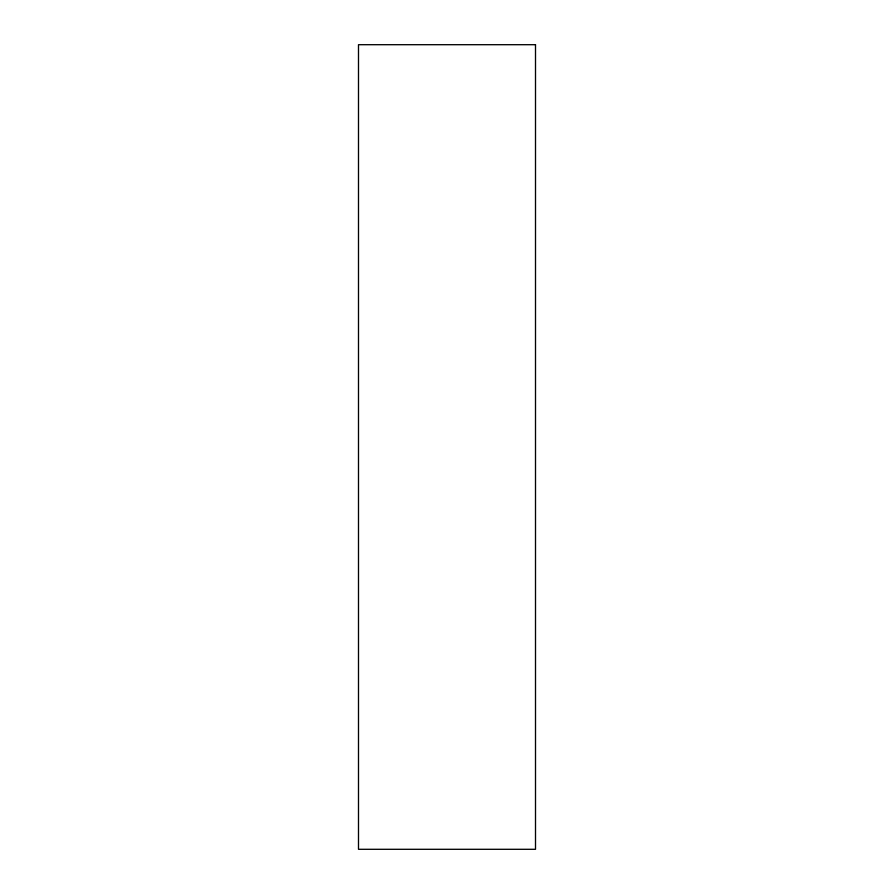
<?xml version="1.0" encoding="UTF-8"?>
<svg xmlns="http://www.w3.org/2000/svg" width="894" height="894" viewBox="0 0 894 894"><rect width="100%" height="100%" fill="white"/><g stroke="black" fill="none" stroke-linecap="round" stroke-linejoin="round"><path stroke-width="1.34" d="M535.506 44.7L358.494 44.7L358.494 849.3L535.506 849.3L535.506 44.7"/></g></svg>
